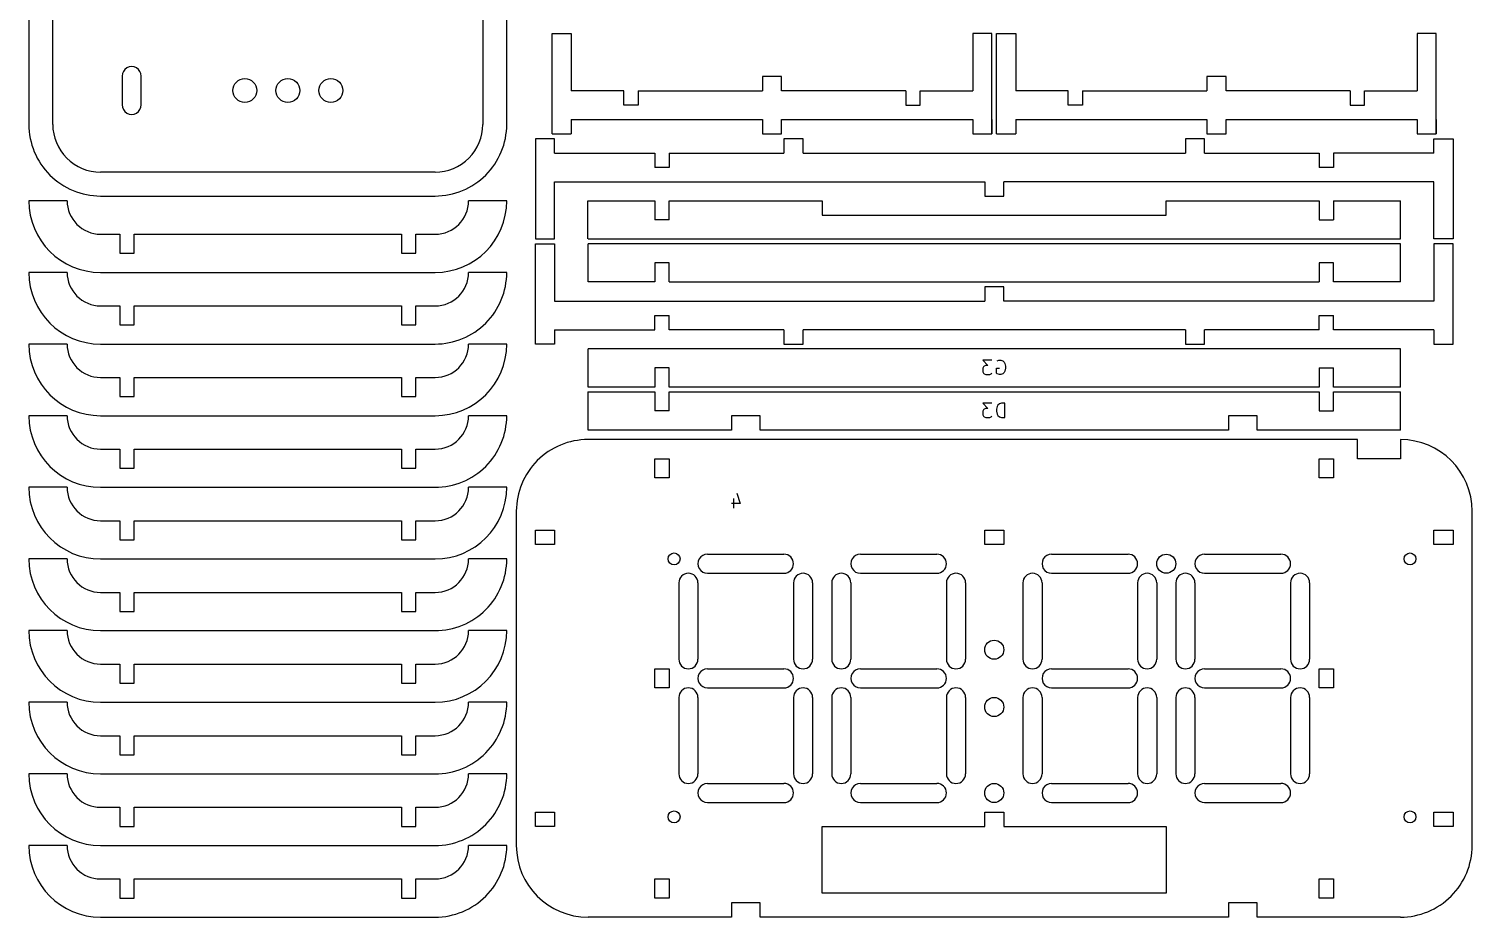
# Model space of a CAD drawing. Extents: x -348 to -46, y -297 to 54.
# Drawn here: x -348 to -46, y -297 to -111 of the extents above; entities that cross this region are included whole.
import ezdxf

# ---------------------------------------------------------------- set-up
doc = ezdxf.new("R2010")
doc.units = 0
doc.layers.add('BLACK', color=7, linetype='CONTINUOUS')

msp = doc.modelspace()

# ---------------------------------------------------------------- linework, layer by layer
at = {"layer": 'BLACK', "linetype": 'CONTINUOUS'}
for p, q in [((-347.999998, 39.000004), (-347.999985, -130.999994)), ((-342.999995, -130.999996), (-342.999995, 38.999995)), ((-253.000001, 38.999998), (-253.000001, -130.999992)), ((-247.999998, -131.000002), (-247.999997, 39.000002)), ((-238.500002, -133), (-238.500002, -112)), ((-238.500002, -112), (-234.500002, -112)), ((-234.500002, -112), (-234.500002, -124)), ((-146.500002, -112), (-150.500002, -112)), ((-150.500002, -112), (-150.500002, -124)), ((-146.500002, -133), (-146.500002, -112)), ((-145.5, -112), (-141.5, -112)), ((-145.5, -133), (-145.5, -112)), ((-141.5, -112), (-141.5, -124)), ((-57.5, -112), (-57.5, -124)), ((-53.5, -112), (-57.5, -112)), ((-53.5, -133), (-53.5, -112)), ((-328.500034, -120.900012), (-328.500061, -126.899959)), ((-324.500001, -126.899966), (-324.5, -120.911325)), ((-194.500002, -121), (-194.500002, -124)), ((-190.500002, -121), (-194.500002, -121)), ((-190.500002, -124), (-190.500002, -121)), ((-97.5, -121), (-101.5, -121)), ((-101.5, -121), (-101.5, -124)), ((-97.5, -124), (-97.5, -121)), ((-223.499998, -124), (-234.500002, -124)), ((-223.499998, -127), (-223.499998, -124)), ((-220.499998, -124), (-220.499998, -127)), ((-220.499998, -124), (-194.500002, -124)), ((-164.499998, -124), (-190.500002, -124)), ((-164.499998, -124), (-164.499998, -127)), ((-161.499998, -127), (-161.499998, -124)), ((-161.499998, -124), (-150.500002, -124)), ((-130.499996, -124), (-141.5, -124)), ((-130.499996, -127), (-130.499996, -124)), ((-127.499996, -124), (-127.499996, -127)), ((-127.499996, -124), (-101.5, -124)), ((-71.499996, -124), (-97.5, -124)), ((-71.499996, -124), (-71.499996, -127)), ((-68.499996, -127), (-68.499996, -124)), ((-68.499996, -124), (-57.5, -124)), ((-220.499998, -127), (-223.499998, -127)), ((-164.499998, -127), (-161.499998, -127)), ((-127.499996, -127), (-130.499996, -127)), ((-71.499996, -127), (-68.499996, -127)), ((-234.500002, -130), (-194.500002, -130)), ((-234.500002, -130), (-234.500002, -133)), ((-194.500002, -130), (-194.500002, -133)), ((-190.500002, -133), (-190.500002, -130)), ((-190.500002, -130), (-150.500002, -130)), ((-150.500002, -130), (-150.500002, -133)), ((-146.500002, -130), (-146.500002, -133)), ((-141.5, -130), (-141.5, -133)), ((-141.5, -130), (-101.5, -130)), ((-101.5, -130), (-101.5, -133)), ((-97.5, -133), (-97.5, -130)), ((-97.5, -130), (-57.5, -130)), ((-57.5, -130), (-57.5, -133)), ((-53.5, -130), (-53.5, -133)), ((-238, -134), (-242, -134)), ((-242, -134), (-242, -155)), ((-238.500002, -133), (-234.500002, -133)), ((-238, -137), (-238, -134)), ((-194.500002, -133), (-190.500002, -133)), ((-190, -134), (-190, -137)), ((-186, -134), (-190, -134)), ((-186, -137), (-186, -134)), ((-150.500002, -133), (-146.500002, -133)), ((-150.499964, -133.000007), (-146.500002, -133)), ((-145.5, -133), (-141.5, -133)), ((-102, -134), (-106, -134)), ((-106, -134), (-106, -137)), ((-102, -137), (-102, -134)), ((-101.5, -133), (-97.5, -133)), ((-57.5, -133), (-53.5, -133)), ((-57.499962, -133.000007), (-53.5, -133)), ((-54, -134), (-50, -134)), ((-54, -137), (-54, -134)), ((-50, -134), (-50, -155)), ((-238, -137), (-217, -137)), ((-217, -137), (-217, -140)), ((-214, -137), (-190, -137)), ((-214, -137), (-214, -140)), ((-186, -137), (-106, -137)), ((-102, -137), (-78, -137)), ((-78, -137), (-78, -140)), ((-75, -137), (-75, -140)), ((-54, -137), (-75, -137)), ((-263, -141), (-332.999987, -140.999994)), ((-214, -140), (-217, -140)), ((-75, -140), (-78, -140)), ((-238, -143), (-148, -143)), ((-238, -155), (-238, -143)), ((-148, -143), (-148, -146)), ((-54, -143), (-144, -143)), ((-144, -146), (-144, -143)), ((-54, -155), (-54, -143)), ((-340.000018, -147.000001), (-347.999989, -147)), ((-332.999966, -145.999996), (-262.999998, -145.999995)), ((-247.99999, -147.000002), (-255.999957, -147.000013)), ((-231.023246, -155.000004), (-231.023257, -147.000037)), ((-231.02322, -147.000004), (-217.023235, -147.000005)), ((-217.023235, -147.000005), (-217.023228, -150.999967)), ((-214.023228, -150.999967), (-214.023228, -146.999967)), ((-214.023228, -146.999967), (-182.023235, -146.999967)), ((-182.023235, -147.000005), (-182.023235, -150.000005)), ((-148, -146), (-144, -146)), ((-110.023235, -147.000005), (-78.023228, -146.99997)), ((-110.023235, -150.000005), (-110.023235, -147.000005)), ((-78.023228, -146.99997), (-78.023228, -150.99997)), ((-75.023242, -146.999997), (-61.023258, -147.000027)), ((-75.023242, -147.000009), (-75.023242, -151.000009)), ((-61.023248, -154.999993), (-61.023259, -147.000026)), ((-214.023228, -150.999967), (-217.023228, -150.999967)), ((-182.023235, -150.000005), (-110.023235, -150.000005)), ((-78.023228, -150.99997), (-75.023228, -150.99997)), ((-332.999989, -154.00003), (-328.99999, -153.999992)), ((-328.99999, -153.999992), (-328.99999, -157.999992)), ((-325.99999, -157.999992), (-325.99999, -153.999992)), ((-325.99999, -153.999992), (-269.999988, -153.999998)), ((-269.999988, -153.999998), (-269.999988, -157.999998)), ((-266.999988, -157.999998), (-266.999988, -153.999998)), ((-266.999988, -153.999998), (-262.999999, -154.000029)), ((-242, -155), (-238, -155)), ((-242, -156), (-238, -156)), ((-242, -177), (-242, -156)), ((-238, -156), (-238, -168)), ((-230.999989, -163.999971), (-230.999998, -155.999999)), ((-60.999994, -156), (-230.999998, -155.999999)), ((-230.976752, -155.000006), (-61.023248, -154.999993)), ((-60.999988, -163.999967), (-61, -156)), ((-50, -155), (-54, -155)), ((-54, -156), (-54, -168)), ((-50, -156), (-54, -156)), ((-50, -177), (-50, -156)), ((-328.99999, -157.999992), (-325.99999, -157.999992)), ((-269.999988, -157.999998), (-266.999988, -157.999998)), ((-216.999996, -160.000001), (-216.999996, -164.000001)), ((-213.999996, -160.000001), (-216.999996, -160.000001)), ((-213.999996, -164.000001), (-213.999996, -160.000001)), ((-74.999989, -160), (-77.999996, -160.000004)), ((-77.999996, -160.000004), (-77.999996, -164.000004)), ((-74.999989, -163.999966), (-74.999989, -160)), ((-340.000019, -162.000001), (-347.99999, -162)), ((-333.000005, -161.999998), (-262.999992, -162.000002)), ((-247.999991, -162.000002), (-255.999958, -162.000013)), ((-216.999996, -164.000001), (-230.999991, -163.999971)), ((-213.999996, -164.000001), (-77.999996, -164.000004)), ((-148, -165), (-148, -168)), ((-144, -165), (-148, -165)), ((-144, -168), (-144, -165)), ((-61.000004, -163.999967), (-74.999989, -163.999966)), ((-332.99999, -169.00003), (-328.999991, -168.999992)), ((-328.999991, -168.999992), (-328.999991, -172.999992)), ((-325.999991, -172.999992), (-325.999991, -168.999992)), ((-325.999991, -168.999992), (-269.999989, -168.999998)), ((-269.999989, -168.999998), (-269.999989, -172.999998)), ((-266.999989, -172.999998), (-266.999989, -168.999998)), ((-266.999989, -168.999998), (-263, -169.000029)), ((-238, -168), (-148, -168)), ((-54, -168), (-144, -168)), ((-217, -171), (-214, -171)), ((-217, -174), (-217, -171)), ((-214, -174), (-214, -171)), ((-78, -171), (-75, -171)), ((-78, -174), (-78, -171)), ((-75, -174), (-75, -171)), ((-328.999991, -172.999992), (-325.999991, -172.999992)), ((-269.999989, -172.999998), (-266.999989, -172.999998)), ((-238, -174), (-217, -174)), ((-238, -174), (-238, -177)), ((-190, -174), (-214, -174)), ((-190, -174), (-190, -177)), ((-186, -177), (-186, -174)), ((-106, -174), (-186, -174)), ((-106, -174), (-106, -177)), ((-102, -177), (-102, -174)), ((-78, -174), (-102, -174)), ((-54, -174), (-75, -174)), ((-54, -174), (-54, -177)), ((-340.000018, -177.000001), (-347.999989, -177)), ((-333.000006, -176.999998), (-262.999993, -177.000002)), ((-247.99999, -177.000002), (-255.999957, -177.000013)), ((-238, -177), (-242, -177)), ((-231.000003, -185.999968), (-231.000002, -177.999997)), ((-60.999998, -177.999998), (-231.000002, -177.999997)), ((-190, -177), (-186, -177)), ((-106, -177), (-102, -177)), ((-60.999993, -185.999964), (-61.000004, -177.999997)), ((-54, -177), (-50, -177)), ((-146.500003, -180.368354), (-148.357146, -180.368354)), ((-148.357146, -180.368354), (-147.357146, -181.511211)), ((-145.357146, -180.511211), (-145.071432, -180.368354)), ((-145.071432, -180.368354), (-144.64286, -180.368354)), ((-144.64286, -180.368354), (-144.214289, -180.511211)), ((-144.214289, -180.511211), (-143.928574, -180.796925)), ((-143.928574, -180.796925), (-143.785717, -181.082639)), ((-143.785717, -181.082639), (-143.64286, -181.654068)), ((-332.999989, -184.00003), (-328.99999, -183.999992)), ((-328.99999, -183.999992), (-328.99999, -187.999992)), ((-325.99999, -187.999992), (-325.99999, -183.999992)), ((-325.99999, -183.999992), (-269.999988, -183.999998)), ((-269.999988, -183.999998), (-269.999988, -187.999998)), ((-266.999988, -187.999998), (-266.999988, -183.999998)), ((-266.999988, -183.999998), (-262.999999, -184.000029)), ((-214, -181.999998), (-217, -181.999998)), ((-217, -181.999998), (-217, -185.999998)), ((-214, -185.999998), (-214, -181.999998)), ((-148.214289, -181.796925), (-148.357146, -182.082639)), ((-148.357146, -182.082639), (-148.357146, -182.796925)), ((-148.357146, -182.796925), (-148.214289, -183.082639)), ((-148.071432, -181.654068), (-148.214289, -181.796925)), ((-148.214289, -183.082639), (-148.071432, -183.225497)), ((-147.785717, -181.511211), (-148.071432, -181.654068)), ((-148.071432, -183.225497), (-147.785717, -183.368354)), ((-147.357146, -181.511211), (-147.785717, -181.511211)), ((-147.785717, -183.368354), (-146.928574, -183.368354)), ((-146.928574, -183.368354), (-146.64286, -183.225497)), ((-146.64286, -183.225497), (-146.500003, -183.082639)), ((-145.500003, -183.082639), (-145.500003, -182.082639)), ((-145.500003, -182.082639), (-144.928574, -182.082639)), ((-145.357146, -183.225497), (-145.500003, -183.082639)), ((-144.928574, -183.368354), (-145.357146, -183.225497)), ((-144.64286, -183.368354), (-144.928574, -183.368354)), ((-144.214289, -183.225497), (-144.64286, -183.368354)), ((-143.928574, -182.939782), (-144.214289, -183.225497)), ((-143.785717, -182.654068), (-143.928574, -182.939782)), ((-143.64286, -182.082639), (-143.785717, -182.654068)), ((-143.64286, -181.654068), (-143.64286, -182.082639)), ((-78, -182.000001), (-78, -186.000001)), ((-78, -182.000001), (-75, -182.000001)), ((-74.999993, -185.999963), (-75, -182.000001)), ((-231.011833, -187.000023), (-217.011848, -187.000024)), ((-231.000004, -194.999996), (-231.000015, -187.000029)), ((-217, -185.999998), (-230.999988, -185.999968)), ((-217.011848, -187.000024), (-217.011841, -190.999986)), ((-214.011841, -190.999986), (-214.011841, -186.999986)), ((-214.000003, -186.999989), (-78.011841, -186.999989)), ((-78, -186.000001), (-214, -185.999998)), ((-78.011841, -186.999989), (-78.011841, -190.999989)), ((-75.000003, -190.999989), (-75.000003, -186.999989)), ((-75.000003, -186.999989), (-61.000016, -187.000019)), ((-61.000008, -185.999964), (-74.999993, -185.999963)), ((-61.000006, -194.999996), (-61.000017, -187.000029)), ((-328.99999, -187.999992), (-325.99999, -187.999992)), ((-269.999988, -187.999998), (-266.999988, -187.999998)), ((-146.500003, -189.368354), (-148.357146, -189.368354)), ((-148.357146, -189.368354), (-147.357146, -190.511211)), ((-145.357146, -190.082639), (-145.500003, -190.654068)), ((-145.214289, -189.796925), (-145.357146, -190.082639)), ((-144.928574, -189.511211), (-145.214289, -189.796925)), ((-144.500003, -189.368354), (-144.928574, -189.511211)), ((-143.785717, -189.368354), (-144.500003, -189.368354)), ((-143.785717, -192.368354), (-143.785717, -189.368354)), ((-340.000019, -192.000001), (-347.99999, -192)), ((-333.000005, -191.999998), (-262.999992, -192.000002)), ((-247.999991, -192.000002), (-255.999958, -192.000013)), ((-214.011841, -190.999986), (-217.011841, -190.999986)), ((-201.000003, -191.999997), (-201.000003, -194.999997)), ((-195.000003, -191.999997), (-201.000003, -191.999997)), ((-195.000003, -194.999997), (-195.000003, -191.999997)), ((-148.214289, -190.796925), (-148.357146, -191.082639)), ((-148.357146, -191.082639), (-148.357146, -191.796925)), ((-148.357146, -191.796925), (-148.214289, -192.082639)), ((-148.071432, -190.654068), (-148.214289, -190.796925)), ((-148.214289, -192.082639), (-148.071432, -192.225497)), ((-147.785717, -190.511211), (-148.071432, -190.654068)), ((-148.071432, -192.225497), (-147.785717, -192.368354)), ((-147.357146, -190.511211), (-147.785717, -190.511211)), ((-147.785717, -192.368354), (-146.928574, -192.368354)), ((-146.928574, -192.368354), (-146.64286, -192.225497)), ((-146.64286, -192.225497), (-146.500003, -192.082639)), ((-145.500003, -190.654068), (-145.500003, -191.082639)), ((-145.500003, -191.082639), (-145.357146, -191.654068)), ((-145.357146, -191.654068), (-145.214289, -191.939782)), ((-145.214289, -191.939782), (-144.928574, -192.225497)), ((-144.928574, -192.225497), (-144.500003, -192.368354)), ((-144.500003, -192.368354), (-143.785717, -192.368354)), ((-97.000003, -191.999997), (-97.000003, -194.999826)), ((-91.000003, -191.999997), (-97.000003, -191.999997)), ((-91.000003, -194.999996), (-91.000003, -191.999997)), ((-78.011841, -190.999989), (-75.011841, -190.999989)), ((-201.000003, -194.999997), (-231.000004, -194.999996)), ((-97.000003, -194.999826), (-195.000003, -194.999997)), ((-61.000003, -194.999996), (-91.000003, -194.999996)), ((-332.99999, -199.00003), (-328.999991, -198.999992)), ((-328.999991, -198.999992), (-328.999991, -202.999992)), ((-325.999991, -202.999992), (-325.999991, -198.999992)), ((-325.999991, -198.999992), (-269.999989, -198.999998)), ((-269.999989, -198.999998), (-269.999989, -202.999998)), ((-266.999989, -202.999998), (-266.999989, -198.999998)), ((-266.999989, -198.999998), (-263, -199.000029)), ((-69.999999, -196.999928), (-231.000001, -196.999927)), ((-69.999999, -200.999928), (-69.999999, -196.999928)), ((-61.000003, -196.999926), (-61.000003, -200.999928)), ((-217.000005, -200.99993), (-214.000005, -200.99993)), ((-217.000005, -204.99993), (-217.000005, -200.99993)), ((-214.000005, -200.99993), (-214.000005, -204.99993)), ((-78.000005, -200.999933), (-75.000005, -200.999933)), ((-78.000005, -204.999933), (-78.000005, -200.999933)), ((-75.000005, -200.999933), (-75.000005, -204.999933)), ((-61.000003, -200.999928), (-69.999999, -200.999928)), ((-328.999991, -202.999992), (-325.999991, -202.999992)), ((-269.999989, -202.999998), (-266.999989, -202.999998)), ((-214.000005, -204.99993), (-217.000005, -204.99993)), ((-75.000005, -204.999933), (-78.000005, -204.999933)), ((-340.000018, -207.000001), (-347.999989, -207)), ((-333.000006, -206.999998), (-262.999993, -207.000002)), ((-247.99999, -207.000002), (-255.999957, -207.000013)), ((-199.857142, -208.225428), (-199.142856, -210.368285)), ((-199.142856, -210.368285), (-200.999999, -210.368285)), ((-200.571428, -209.368285), (-200.571428, -211.368285)), ((-332.999989, -214.00003), (-328.99999, -213.999992)), ((-328.99999, -213.999992), (-328.99999, -217.999992)), ((-325.99999, -217.999992), (-325.99999, -213.999992)), ((-325.99999, -213.999992), (-269.999988, -213.999998)), ((-269.999988, -213.999998), (-269.999988, -217.999998)), ((-266.999988, -217.999998), (-266.999988, -213.999998)), ((-266.999988, -213.999998), (-262.999999, -214.000029)), ((-245.999999, -211.999911), (-246.000003, -281.999924)), ((-46.000003, -281.999896), (-46.000004, -211.999928)), ((-241.999999, -215.999928), (-237.999999, -215.999928)), ((-241.999999, -218.999928), (-241.999999, -215.999928)), ((-237.999999, -215.999928), (-237.999999, -218.999928)), ((-147.999999, -215.999928), (-143.999999, -215.999928)), ((-147.999999, -218.999928), (-147.999999, -215.999928)), ((-143.999999, -215.999928), (-143.999999, -218.999928)), ((-54.000005, -215.99993), (-50.000005, -215.99993)), ((-54.000005, -218.99993), (-54.000005, -215.99993)), ((-50.000005, -215.99993), (-50.000005, -218.99993)), ((-328.99999, -217.999992), (-325.99999, -217.999992)), ((-269.999988, -217.999998), (-266.999988, -217.999998)), ((-237.999999, -218.999928), (-241.999999, -218.999928)), ((-143.999999, -218.999928), (-147.999999, -218.999928)), ((-50.000005, -218.99993), (-54.000005, -218.99993)), ((-340.000019, -222.000001), (-347.99999, -222)), ((-333.000005, -221.999998), (-262.999992, -222.000002)), ((-247.999991, -222.000002), (-255.999958, -222.000013)), ((-205.999999, -220.999928), (-189.999999, -220.999928)), ((-173.999999, -220.999928), (-157.999999, -220.999928)), ((-133.999999, -220.999928), (-117.999999, -220.999928)), ((-101.999999, -220.999928), (-85.999999, -220.999928)), ((-205.999999, -224.999928), (-189.999999, -224.999928)), ((-173.999999, -224.999928), (-157.999999, -224.999928)), ((-133.999999, -224.999928), (-117.999999, -224.999928)), ((-101.999999, -224.999928), (-85.999999, -224.999928)), ((-332.99999, -229.00003), (-328.999991, -228.999992)), ((-328.999991, -228.999992), (-328.999991, -232.999992)), ((-325.999991, -232.999992), (-325.999991, -228.999992)), ((-325.999991, -228.999992), (-269.999989, -228.999998)), ((-269.999989, -228.999998), (-269.999989, -232.999998)), ((-266.999989, -232.999998), (-266.999989, -228.999998)), ((-266.999989, -228.999998), (-263, -229.000029)), ((-211.999999, -226.999928), (-211.999999, -242.999928)), ((-207.999999, -226.999928), (-207.999999, -242.999928)), ((-187.999999, -226.999928), (-187.999999, -242.999928)), ((-183.999999, -226.999928), (-183.999999, -242.999928)), ((-179.999999, -226.999928), (-179.999999, -242.999928)), ((-175.999999, -226.999928), (-175.999999, -242.999928)), ((-155.999999, -226.999928), (-155.999999, -242.999928)), ((-151.999999, -226.999928), (-151.999999, -242.999928)), ((-139.999999, -226.999928), (-139.999999, -242.999928)), ((-135.999999, -226.999928), (-135.999999, -242.999928)), ((-115.999999, -226.999928), (-115.999999, -242.999928)), ((-111.999999, -226.999928), (-111.999999, -242.999928)), ((-107.999999, -226.999928), (-107.999999, -242.999928)), ((-103.999999, -226.999928), (-103.999999, -242.999928)), ((-83.999999, -226.999928), (-83.999999, -242.999928)), ((-79.999999, -226.999928), (-79.999999, -242.999928)), ((-328.999991, -232.999992), (-325.999991, -232.999992)), ((-269.999989, -232.999998), (-266.999989, -232.999998)), ((-340.000018, -237.000001), (-347.999989, -237)), ((-333.000006, -236.999998), (-262.999993, -237.000002)), ((-247.99999, -237.000002), (-255.999957, -237.000013)), ((-332.999989, -244.00003), (-328.99999, -243.999992)), ((-328.99999, -243.999992), (-328.99999, -247.999992)), ((-325.99999, -243.999992), (-269.999988, -243.999998)), ((-325.99999, -247.999992), (-325.99999, -243.999992)), ((-269.999988, -243.999998), (-269.999988, -247.999998)), ((-266.999988, -243.999998), (-262.999999, -244.000029)), ((-266.999988, -247.999998), (-266.999988, -243.999998)), ((-217.000005, -244.99993), (-214.000005, -244.99993)), ((-217.000005, -248.99993), (-217.000005, -244.99993)), ((-214.000005, -244.99993), (-214.000005, -248.99993)), ((-205.999999, -244.999928), (-189.999999, -244.999928)), ((-173.999999, -244.999928), (-157.999999, -244.999928)), ((-133.999999, -244.999928), (-117.999999, -244.999928)), ((-101.999999, -244.999928), (-85.999999, -244.999928)), ((-78.000005, -244.99993), (-75.000005, -244.99993)), ((-78.000005, -248.99993), (-78.000005, -244.99993)), ((-75.000005, -244.99993), (-75.000005, -248.99993)), ((-328.99999, -247.999992), (-325.99999, -247.999992)), ((-269.999988, -247.999998), (-266.999988, -247.999998)), ((-214.000005, -248.99993), (-217.000005, -248.99993)), ((-205.999999, -248.999928), (-189.999999, -248.999928)), ((-173.999999, -248.999928), (-157.999999, -248.999928)), ((-133.999999, -248.999928), (-117.999999, -248.999928)), ((-101.999999, -248.999928), (-85.999999, -248.999928)), ((-75.000005, -248.99993), (-78.000005, -248.99993)), ((-340.000019, -252.000001), (-347.99999, -252)), ((-333.000005, -251.999998), (-262.999992, -252.000002)), ((-247.999991, -252.000002), (-255.999958, -252.000013)), ((-211.999999, -250.999928), (-211.999999, -266.999928)), ((-207.999999, -250.999928), (-207.999999, -266.999928)), ((-187.999999, -250.999928), (-187.999999, -266.999928)), ((-183.999999, -250.999928), (-183.999999, -266.999928)), ((-179.999999, -250.999928), (-179.999999, -266.999928)), ((-175.999999, -250.999928), (-175.999999, -266.999928)), ((-155.999999, -250.999928), (-155.999999, -266.999928)), ((-151.999999, -250.999928), (-151.999999, -266.999928)), ((-139.999999, -250.999928), (-139.999999, -266.999928)), ((-135.999999, -250.999928), (-135.999999, -266.999928)), ((-115.999999, -250.999928), (-115.999999, -266.999928)), ((-111.999999, -250.999928), (-111.999999, -266.999928)), ((-107.999999, -250.999928), (-107.999999, -266.999928)), ((-103.999999, -250.999928), (-103.999999, -266.999928)), ((-83.999999, -250.999928), (-83.999999, -266.999928)), ((-79.999999, -250.999928), (-79.999999, -266.999928)), ((-332.99999, -259.00003), (-328.999991, -258.999992)), ((-328.999991, -258.999992), (-328.999991, -262.999992)), ((-325.999991, -258.999992), (-269.999989, -258.999998)), ((-325.999991, -262.999992), (-325.999991, -258.999992)), ((-269.999989, -258.999998), (-269.999989, -262.999998)), ((-266.999989, -262.999998), (-266.999989, -258.999998)), ((-266.999989, -258.999998), (-263, -259.000029)), ((-328.999991, -262.999992), (-325.999991, -262.999992)), ((-269.999989, -262.999998), (-266.999989, -262.999998)), ((-340.000019, -267.000001), (-347.99999, -267)), ((-333.000006, -266.999998), (-262.999993, -267.000002)), ((-247.999991, -267.000002), (-255.999958, -267.000013)), ((-205.999999, -268.999928), (-189.999999, -268.999928)), ((-173.999999, -268.999928), (-157.999999, -268.999928)), ((-133.999999, -268.999928), (-117.999999, -268.999928)), ((-101.999999, -268.999928), (-85.999999, -268.999928)), ((-332.99999, -274.00003), (-328.999991, -273.999992)), ((-328.999991, -273.999992), (-328.999991, -277.999992)), ((-325.999991, -273.999992), (-269.999989, -273.999998)), ((-325.999991, -277.999992), (-325.999991, -273.999992)), ((-269.999989, -273.999998), (-269.999989, -277.999998)), ((-266.999989, -277.999998), (-266.999989, -273.999998)), ((-266.999989, -273.999998), (-263, -274.000029)), ((-205.999999, -272.999928), (-189.999999, -272.999928)), ((-173.999999, -272.999928), (-157.999999, -272.999928)), ((-133.999999, -272.999928), (-117.999999, -272.999928)), ((-101.999999, -272.999928), (-85.999999, -272.999928)), ((-242.000005, -274.99993), (-238.000005, -274.99993)), ((-242.000005, -277.99993), (-242.000005, -274.99993)), ((-238.000005, -274.99993), (-238.000005, -277.99993)), ((-147.999999, -274.999928), (-143.999999, -274.999928)), ((-147.999999, -277.999928), (-147.999999, -274.999928)), ((-143.999999, -274.999928), (-143.999999, -277.999928)), ((-54.000002, -274.99993), (-50.000002, -274.99993)), ((-54.000002, -277.99993), (-54.000002, -274.99993)), ((-50.000002, -274.99993), (-50.000002, -277.99993)), ((-328.999991, -277.999992), (-325.999991, -277.999992)), ((-269.999989, -277.999998), (-266.999989, -277.999998)), ((-238.000005, -277.99993), (-242.000005, -277.99993)), ((-181.999999, -291.999928), (-181.999999, -277.999928)), ((-181.999999, -277.999928), (-147.999999, -277.999928)), ((-143.999999, -277.999928), (-109.999999, -277.999928)), ((-109.999999, -277.999928), (-109.999999, -291.999928)), ((-50.000002, -277.99993), (-54.000002, -277.99993)), ((-340.00002, -282.000001), (-347.999991, -282)), ((-333.000006, -281.999998), (-262.999993, -282.000002)), ((-247.999992, -282.000002), (-255.999959, -282.000013)), ((-332.999991, -289.00003), (-328.999992, -288.999992)), ((-328.999992, -288.999992), (-328.999992, -292.999992)), ((-325.999992, -292.999992), (-325.999992, -288.999992)), ((-325.999992, -288.999992), (-269.99999, -288.999998)), ((-269.99999, -288.999998), (-269.99999, -292.999998)), ((-266.99999, -292.999998), (-266.99999, -288.999998)), ((-266.99999, -288.999998), (-263.000001, -289.000029)), ((-217.000005, -288.99993), (-214.000005, -288.99993)), ((-217.000005, -292.99993), (-217.000005, -288.99993)), ((-214.000005, -288.99993), (-214.000005, -292.99993)), ((-78.000005, -288.99993), (-75.000005, -288.99993)), ((-78.000005, -292.99993), (-78.000005, -288.99993)), ((-75.000005, -288.99993), (-75.000005, -292.99993)), ((-109.999999, -291.999928), (-181.999999, -291.999928)), ((-328.999992, -292.999992), (-325.999992, -292.999992)), ((-269.99999, -292.999998), (-266.99999, -292.999998)), ((-214.000005, -292.99993), (-217.000005, -292.99993)), ((-195.000002, -293.999927), (-201.000002, -293.999927)), ((-201.000002, -293.999927), (-201.000002, -296.999927)), ((-195.000002, -296.999927), (-195.000002, -293.999927)), ((-91.000002, -293.999927), (-97.000002, -293.999927)), ((-97.000002, -293.999927), (-97.000002, -296.999756)), ((-91.000002, -296.999926), (-91.000002, -293.999927)), ((-75.000005, -292.99993), (-78.000005, -292.99993)), ((-333.000007, -296.999998), (-262.999994, -297.000002)), ((-201.000002, -296.999927), (-231.000003, -296.999926)), ((-97.000002, -296.999756), (-195.000002, -296.999927)), ((-61.000002, -296.999926), (-91.000002, -296.999926))]:
    msp.add_line(p, q, dxfattribs=at)
at = {"layer": 'BLACK'}
for centre, radius in [((-302.800071, -123.900002), 2.5), ((-293.800071, -123.900002), 2.5), ((-284.800071, -123.900002), 2.5), ((-213.000005, -221.99993), 1.250006), ((-110, -223), 2), ((-59.000005, -221.99993), 1.250006), ((-146, -241), 2), ((-146, -253), 2), ((-146, -271), 2), ((-213.000005, -275.99993), 1.250006), ((-59.000005, -275.99993), 1.250006)]:
    msp.add_circle(centre, radius, dxfattribs=at)
for centre, radius, start, end in [((-326.5, -120.90004), 2.000034, -360.00071619, -179.99948435), ((-326.50003, -126.89998), 2.000029, -180.0006016, 0.00040106), ((-333, -131), 14.999996, -180.00002292, -89.99998472), ((-333, -131), 9.999995, -180.00002292, -89.99992552), ((-263, -131), 9.999999, -90, 0.00004584), ((-263, -131), 15.000004, -89.99999236, 0.00001528), ((-332.999989, -147.000001), 15.000001, -180.00000382, -90.00000382), ((-332.999989, -147.000001), 7.000029, -180.00006548, -90), ((-263, -147), 7.000038, -89.99999181, -0.00000819), ((-262.99999, -147), 15, -90.00000764, -0.00000764), ((-332.99999, -162.000001), 15.000001, -180.00000382, -90.00000382), ((-332.99999, -162.000001), 7.000029, -180.00006548, -90), ((-263, -162), 7.000037, -90, -0.00000819), ((-262.99999, -162), 14.999999, -90.00001146, -0.00000764), ((-332.999989, -177.000001), 15.000001, -180.00000382, -90.00000382), ((-332.999989, -177.000001), 7.000029, -180.00006548, -90), ((-263, -177), 7.000038, -89.99999181, -0.00000819), ((-262.99999, -177), 15, -90.00000764, -0.00000764), ((-332.99999, -192.000001), 15.000001, -180.00000382, -90.00000382), ((-332.99999, -192.000001), 7.000029, -180.00006548, -90), ((-263, -192), 7.000037, -90, -0.00000819), ((-262.99999, -192), 14.999999, -90.00001146, -0.00000764), ((-231.000004, -211.999925), 14.999999, -270.00001146, -179.99999618), ((-61.000005, -211.99993), 15.000004, 0.00000764, 89.99999236), ((-332.999989, -207.000001), 15.000001, -180.00000382, -90.00000382), ((-332.999989, -207.000001), 7.000029, -180.00006548, -90), ((-263, -207), 7.000038, -89.99999181, -0.00000819), ((-262.99999, -207), 15, -90.00000764, -0.00000764), ((-332.99999, -222.000001), 15.000001, -180.00000382, -90.00000382), ((-332.99999, -222.000001), 7.000029, -180.00006548, -90), ((-263, -222), 7.000037, -90, -0.00000819), ((-262.99999, -222), 14.999999, -90.00001146, -0.00000764), ((-206.000029, -222.999928), 2, -270.00085944, -89.99914056), ((-190.000025, -222.99993), 2.000002, -89.99925515, 89.99925516), ((-174.000005, -222.99993), 1.999998, -270.00017189, -89.99982811), ((-158.000005, -222.99993), 2.000002, -89.99982811, 89.99982811), ((-134.000005, -222.99993), 1.999998, -270.00017189, -89.99982811), ((-118.000005, -222.99993), 2.000002, -89.99982811, 89.99982811), ((-102.000005, -222.99993), 1.999998, -270.00017189, -89.99982811), ((-86.000005, -222.99993), 2.000002, -89.99982811, 89.99982811), ((-209.999999, -226.999928), 2, 0, 180), ((-185.999999, -226.999928), 2, 0, 180), ((-177.999999, -226.999928), 2, 0, 180), ((-153.999999, -226.999928), 2, 0, 180), ((-137.999999, -226.999928), 2, 0, 180), ((-113.999999, -226.999928), 2, 0, 180), ((-105.999999, -226.999928), 2, 0, 180), ((-81.999999, -226.999928), 2, 0, 180), ((-332.999989, -237.000001), 15.000001, -180.00000382, -90.00000382), ((-332.999989, -237.000001), 7.000029, -180.00006548, -90), ((-263, -237), 7.000038, -89.99999181, -0.00000819), ((-262.99999, -237), 15, -90.00000764, -0.00000764), ((-209.999999, -242.999928), 2, -180, 0), ((-185.999999, -242.999928), 2, -180, 0), ((-177.999999, -242.999928), 2, -180, 0), ((-153.999999, -242.999928), 2, -180, 0), ((-137.999999, -242.999928), 2, -180, 0), ((-113.999999, -242.999928), 2, -180, 0), ((-105.999999, -242.999928), 2, -180, 0), ((-81.999999, -242.999928), 2, -180, 0), ((-206.000029, -246.999928), 2, -270.00085944, -89.99914056), ((-190.000025, -246.99993), 2.000002, -89.99925515, 89.99925516), ((-174.000005, -246.99993), 1.999998, -270.00017189, -89.99982811), ((-158.000005, -246.99993), 2.000002, -89.99982811, 89.99982811), ((-134.000005, -246.99993), 1.999998, -270.00017189, -89.99982811), ((-118.000005, -246.99993), 2.000002, -89.99982811, 89.99982811), ((-102.000005, -246.99993), 1.999998, -270.00017189, -89.99982811), ((-86.000005, -246.99993), 2.000002, -89.99982811, 89.99982811), ((-209.999999, -250.999928), 2, 0, 180), ((-185.999999, -250.999928), 2, 0, 180), ((-177.999999, -250.999928), 2, 0, 180), ((-153.999999, -250.999928), 2, 0, 180), ((-137.999999, -250.999928), 2, 0, 180), ((-113.999999, -250.999928), 2, 0, 180), ((-105.999999, -250.999928), 2, 0, 180), ((-81.999999, -250.999928), 2, 0, 180), ((-332.99999, -252.000001), 15.000001, -180.00000382, -90.00000382), ((-332.99999, -252.000001), 7.000029, -180.00006548, -90), ((-263, -252), 7.000037, -90, -0.00000819), ((-262.99999, -252), 14.999999, -90.00001146, -0.00000764), ((-332.99999, -267.000001), 15.000001, -180.00000382, -90.00000382), ((-332.99999, -267.000001), 7.000029, -180.00006548, -90), ((-263, -267), 7.000037, -90, -0.00000819), ((-262.99999, -267), 14.999999, -90.00001146, -0.00000764), ((-209.999999, -266.999928), 2, -180, 0), ((-185.999999, -266.999928), 2, -180, 0), ((-177.999999, -266.999928), 2, -180, 0), ((-153.999999, -266.999928), 2, -180, 0), ((-137.999999, -266.999928), 2, -180, 0), ((-113.999999, -266.999928), 2, -180, 0), ((-105.999999, -266.999928), 2, -180, 0), ((-81.999999, -266.999928), 2, -180, 0), ((-206.000029, -270.999928), 2, -270.00085944, -89.99914056), ((-190.000025, -270.99993), 2.000002, -89.99925515, 89.99925516), ((-174.000005, -270.99993), 1.999998, -270.00017189, -89.99982811), ((-158.000005, -270.99993), 2.000002, -89.99982811, 89.99982811), ((-134.000005, -270.99993), 1.999998, -270.00017189, -89.99982811), ((-118.000005, -270.99993), 2.000002, -89.99982811, 89.99982811), ((-102.000005, -270.99993), 1.999998, -270.00017189, -89.99982811), ((-86.000005, -270.99993), 2.000002, -89.99982811, 89.99982811), ((-332.99999, -282), 15.000002, -180, -90.00000764), ((-332.99999, -282), 7.00003, -180.0000573, -90.00000819), ((-263, -282), 7.000036, -90.00000819, -0.00000819), ((-262.99999, -282), 14.999998, -90.00001528, -0.00000764), ((-230.999994, -281.999917), 15.000009, -179.99997326, -90.00003438), ((-61.000005, -281.99993), 15.000002, -90, 0.00001528)]:
    msp.add_arc(centre, radius, start, end, dxfattribs=at)

doc.saveas('drawing.dxf')
